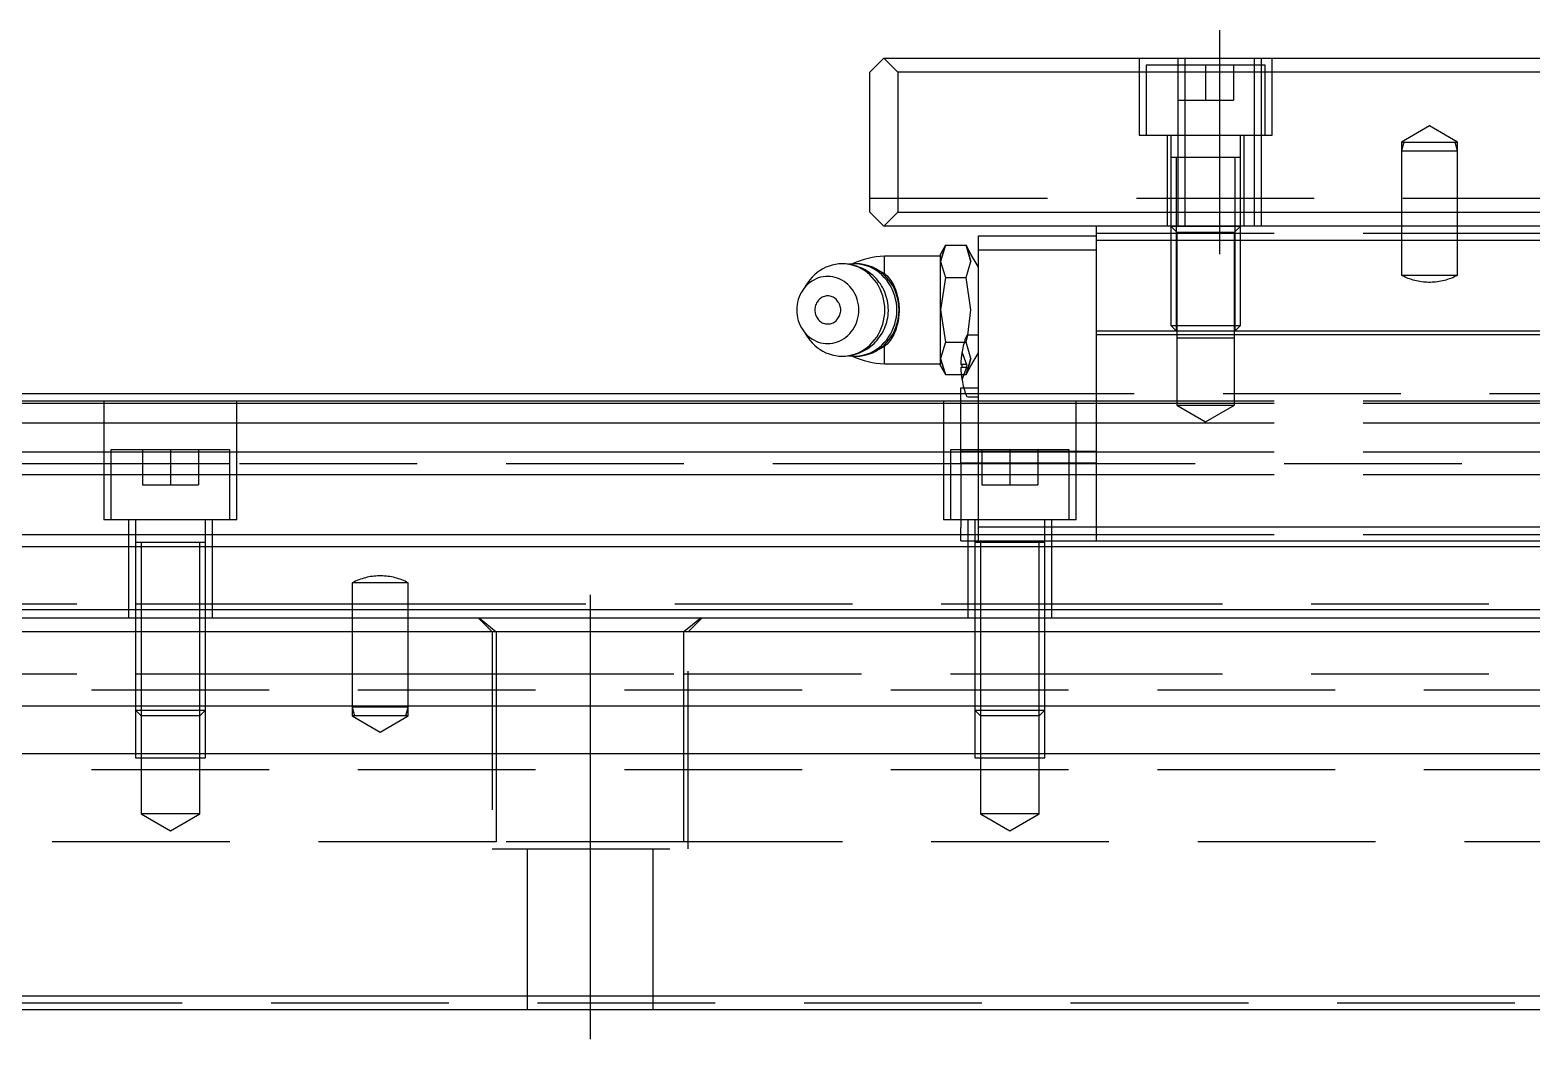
# Model space of a CAD drawing. Extents: x -11 to 1025, y -344 to 120.
# Drawn here: x 250 to 357.3, y -307.1 to -234 of the extents above; entities that cross this region are included whole.
import ezdxf

# ---------------------------------------------------------------- set-up
doc = ezdxf.new("R2010")
doc.units = 0
doc.linetypes.add('CENTER', pattern=[50.8, 31.75, -6.35, 6.35, -6.35])
doc.linetypes.add('DASHED', pattern=[19.05, 12.7, -6.35])
doc.layers.get('0').update_dxf_attribs({"linetype": 'CONTINUOUS'})
doc.layers.add('CENTER', color=1, linetype='CENTER')

msp = doc.modelspace()

# ---------------------------------------------------------------- linework, layer by layer
at = {"color": 7, "linetype": 'CONTINUOUS'}
for p, q in [((311, -236), (310, -237)), ((311, -236), (509, -236)), ((312, -237), (311, -236)), ((310, -247), (310, -237)), ((312, -237), (312, -247)), ((508, -237), (312, -237)), ((310, -247), (311, -248)), ((311, -248), (312, -247)), ((312, -247), (508, -247)), ((509, -248), (311, -248)), ((317.77, -249.7), (317.77, -248.7)), ((317.77, -248.7), (326.2, -248.7)), ((326.2, -249), (326.2, -248)), ((326.2, -255.5), (326.2, -249)), ((326.2, -249), (373.8, -249)), ((315.4, -249.38), (315.04, -250)), ((315.4, -249.38), (315.04, -250.54)), ((315.04, -250.54), (315.04, -250)), ((315.4, -249.38), (315.4, -249.38)), ((315.4, -249.38), (316.87, -249.38)), ((317.22, -250), (316.87, -249.38)), ((317.22, -250.54), (316.87, -249.38)), ((317.77, -250.94), (317.22, -250)), ((317.77, -269.5), (317.77, -249.7)), ((317.77, -249.7), (326.2, -249.7)), ((306.44, -251.18), (306.24, -251.32)), ((306.64, -251.05), (306.44, -251.18)), ((306.86, -250.95), (306.64, -251.05)), ((307.08, -250.86), (306.86, -250.95)), ((307.31, -250.79), (307.08, -250.86)), ((307.55, -250.74), (307.31, -250.79)), ((307.78, -250.71), (307.55, -250.74)), ((308.02, -250.7), (307.78, -250.71)), ((308.26, -250.71), (308.02, -250.7)), ((308.26, -250.71), (308.19, -250.7)), ((308.5, -250.74), (308.26, -250.71)), ((308.42, -250.72), (308.26, -250.71)), ((308.58, -250.75), (308.42, -250.72)), ((308.88, -250.7), (308.47, -250.73)), ((308.73, -250.79), (308.5, -250.74)), ((308.74, -250.78), (308.58, -250.75)), ((308.96, -250.86), (308.73, -250.79)), ((308.9, -250.82), (308.74, -250.78)), ((309.12, -250.71), (308.88, -250.7)), ((309.03, -250.7), (308.88, -250.7)), ((309.06, -250.87), (308.9, -250.82)), ((309.19, -250.95), (308.96, -250.86)), ((309.27, -250.71), (309.03, -250.7)), ((309.22, -250.93), (309.06, -250.87)), ((309.36, -250.74), (309.12, -250.71)), ((309.4, -251.06), (309.19, -250.95)), ((309.37, -250.99), (309.22, -250.93)), ((309.51, -250.74), (309.27, -250.71)), ((309.59, -250.79), (309.36, -250.74)), ((309.52, -251.06), (309.37, -250.99)), ((309.61, -251.19), (309.4, -251.06)), ((309.74, -250.79), (309.51, -250.74)), ((309.66, -251.14), (309.52, -251.06)), ((309.82, -250.86), (309.59, -250.79)), ((309.81, -251.33), (309.61, -251.19)), ((309.8, -251.22), (309.66, -251.14)), ((309.97, -250.86), (309.74, -250.79)), ((310.04, -250.95), (309.82, -250.86)), ((310.2, -250.95), (309.97, -250.86)), ((310.26, -251.06), (310.04, -250.95)), ((310.42, -251.06), (310.2, -250.95)), ((310.47, -251.19), (310.26, -251.06)), ((310.28, -250.99), (311.04, -251.39)), ((310.62, -251.19), (310.42, -251.06)), ((310.67, -251.33), (310.47, -251.19)), ((310.82, -251.33), (310.62, -251.19)), ((315.04, -250.15), (311.04, -250.15)), ((311.04, -251.39), (311.04, -250.15)), ((315.04, -254), (315.04, -250.54)), ((315.04, -250.54), (315.4, -251.69)), ((316.87, -251.69), (317.22, -250.54)), ((305.56, -252.04), (305.2, -252.58)), ((305.56, -252.16), (305.43, -252.29)), ((305.71, -251.84), (305.56, -252.04)), ((305.69, -252.05), (305.56, -252.16)), ((305.84, -251.95), (305.69, -252.05)), ((305.88, -251.65), (305.71, -251.84)), ((305.99, -251.86), (305.84, -251.95)), ((306.05, -251.48), (305.88, -251.65)), ((306.15, -251.78), (305.99, -251.86)), ((306.24, -251.32), (306.05, -251.48)), ((306.31, -251.71), (306.15, -251.78)), ((306.48, -251.66), (306.31, -251.71)), ((306.65, -251.63), (306.48, -251.66)), ((306.82, -251.61), (306.65, -251.63)), ((307, -251.6), (306.82, -251.61)), ((307.17, -251.61), (307, -251.6)), ((307.34, -251.63), (307.17, -251.61)), ((307.51, -251.67), (307.34, -251.63)), ((307.68, -251.72), (307.51, -251.67)), ((307.84, -251.79), (307.68, -251.72)), ((308, -251.87), (307.84, -251.79)), ((308.15, -251.96), (308, -251.87)), ((308.29, -252.06), (308.15, -251.96)), ((308.43, -252.18), (308.29, -252.06)), ((308.56, -252.31), (308.43, -252.18)), ((309.94, -251.32), (309.8, -251.22)), ((310, -251.49), (309.81, -251.33)), ((310.07, -251.42), (309.94, -251.32)), ((310.17, -251.67), (310, -251.49)), ((310.2, -251.52), (310.07, -251.42)), ((310.34, -251.86), (310.17, -251.67)), ((310.32, -251.64), (310.2, -251.52)), ((310.44, -251.75), (310.32, -251.64)), ((310.49, -252.06), (310.34, -251.86)), ((310.55, -251.88), (310.44, -251.75)), ((310.62, -252.28), (310.49, -252.06)), ((310.65, -252.01), (310.55, -251.88)), ((310.74, -252.5), (310.62, -252.28)), ((310.75, -252.14), (310.65, -252.01)), ((310.86, -251.49), (310.67, -251.33)), ((310.84, -252.28), (310.75, -252.14)), ((311.01, -251.49), (310.82, -251.33)), ((310.92, -252.42), (310.84, -252.28)), ((311.03, -251.67), (310.86, -251.49)), ((311.19, -251.67), (311.01, -251.49)), ((311.2, -251.86), (311.03, -251.67)), ((311.04, -251.39), (311.14, -251.48)), ((311.14, -251.48), (311.23, -251.57)), ((311.35, -251.86), (311.19, -251.67)), ((311.34, -252.06), (311.2, -251.86)), ((311.23, -251.57), (311.32, -251.67)), ((311.32, -251.67), (311.41, -251.78)), ((311.48, -252.28), (311.34, -252.06)), ((311.5, -252.06), (311.35, -251.86)), ((311.41, -251.78), (311.49, -251.89)), ((311.59, -252.5), (311.48, -252.28)), ((311.49, -251.89), (311.56, -252)), ((311.63, -252.28), (311.5, -252.06)), ((311.56, -252), (311.63, -252.13)), ((311.63, -252.13), (311.7, -252.25)), ((311.75, -252.5), (311.63, -252.28)), ((311.7, -252.25), (311.76, -252.38)), ((315.4, -251.69), (315.04, -254)), ((315.4, -251.69), (316.87, -251.69)), ((317.22, -254), (316.87, -251.69)), ((304.88, -253.25), (304.83, -253.43)), ((304.94, -253.07), (304.88, -253.25)), ((305.02, -252.9), (304.94, -253.07)), ((305.1, -252.73), (305.02, -252.9)), ((305.2, -252.58), (305.1, -252.73)), ((305.31, -252.43), (305.2, -252.58)), ((305.43, -252.29), (305.31, -252.43)), ((306.28, -253.36), (306.23, -253.43)), ((306.33, -253.29), (306.28, -253.36)), ((306.39, -253.23), (306.33, -253.29)), ((306.46, -253.18), (306.39, -253.23)), ((306.52, -253.13), (306.46, -253.18)), ((306.59, -253.09), (306.52, -253.13)), ((306.67, -253.06), (306.59, -253.09)), ((306.75, -253.03), (306.67, -253.06)), ((306.82, -253.02), (306.75, -253.03)), ((306.9, -253), (306.82, -253.02)), ((306.99, -253), (306.9, -253)), ((307.07, -253), (306.99, -253)), ((307.15, -253.02), (307.07, -253)), ((307.22, -253.03), (307.15, -253.02)), ((307.3, -253.06), (307.22, -253.03)), ((307.38, -253.09), (307.3, -253.06)), ((307.45, -253.13), (307.38, -253.09)), ((307.52, -253.18), (307.45, -253.13)), ((307.58, -253.23), (307.52, -253.18)), ((307.64, -253.29), (307.58, -253.23)), ((307.69, -253.36), (307.64, -253.29)), ((307.74, -253.43), (307.69, -253.36)), ((308.67, -252.45), (308.56, -252.31)), ((308.78, -252.59), (308.67, -252.45)), ((308.88, -252.75), (308.78, -252.59)), ((308.96, -252.91), (308.88, -252.75)), ((309.03, -253.08), (308.96, -252.91)), ((309.09, -253.26), (309.03, -253.08)), ((309.14, -253.44), (309.09, -253.26)), ((310.84, -252.74), (310.74, -252.5)), ((310.92, -252.98), (310.84, -252.74)), ((310.99, -252.57), (310.92, -252.42)), ((310.98, -253.23), (310.92, -252.98)), ((311.03, -253.48), (310.98, -253.23)), ((311.06, -252.72), (310.99, -252.57)), ((311.12, -252.88), (311.06, -252.72)), ((311.17, -253.03), (311.12, -252.88)), ((311.22, -253.19), (311.17, -253.03)), ((311.25, -253.35), (311.22, -253.19)), ((311.28, -253.51), (311.25, -253.35)), ((311.69, -252.74), (311.59, -252.5)), ((311.78, -252.98), (311.69, -252.74)), ((311.85, -252.74), (311.75, -252.5)), ((311.76, -252.38), (311.82, -252.52)), ((311.84, -253.23), (311.78, -252.98)), ((311.82, -252.52), (311.86, -252.63)), ((311.89, -253.48), (311.84, -253.23)), ((311.93, -252.98), (311.85, -252.74)), ((311.86, -252.63), (311.9, -252.75)), ((311.9, -252.75), (311.93, -252.87)), ((311.93, -252.87), (311.96, -252.99)), ((312, -253.23), (311.93, -252.98)), ((311.96, -252.99), (311.99, -253.11)), ((311.99, -253.11), (312.02, -253.24)), ((312.04, -253.48), (312, -253.23)), ((312.02, -253.24), (312.04, -253.39)), ((304.8, -253.62), (304.77, -253.81)), ((304.77, -253.81), (304.77, -254)), ((304.77, -254), (304.77, -254.19)), ((304.77, -254.19), (304.8, -254.38)), ((304.83, -253.43), (304.8, -253.62)), ((304.8, -254.38), (304.83, -254.57)), ((306.08, -253.83), (306.06, -253.91)), ((306.06, -253.91), (306.06, -254)), ((306.06, -254), (306.06, -254.09)), ((306.06, -254.09), (306.08, -254.17)), ((306.09, -253.74), (306.08, -253.83)), ((306.08, -254.17), (306.09, -254.26)), ((306.12, -253.66), (306.09, -253.74)), ((306.09, -254.26), (306.12, -254.34)), ((306.15, -253.58), (306.12, -253.66)), ((306.12, -254.34), (306.15, -254.42)), ((306.19, -253.5), (306.15, -253.58)), ((306.15, -254.42), (306.19, -254.5)), ((306.23, -253.43), (306.19, -253.5)), ((307.79, -253.5), (307.74, -253.43)), ((307.82, -253.58), (307.79, -253.5)), ((307.79, -254.5), (307.82, -254.42)), ((307.85, -253.66), (307.82, -253.58)), ((307.82, -254.42), (307.85, -254.34)), ((307.88, -253.74), (307.85, -253.66)), ((307.85, -254.34), (307.88, -254.26)), ((307.9, -253.83), (307.88, -253.74)), ((307.88, -254.26), (307.9, -254.17)), ((307.91, -253.91), (307.9, -253.83)), ((307.9, -254.17), (307.91, -254.09)), ((307.91, -254), (307.91, -253.91)), ((307.91, -254.09), (307.91, -254)), ((309.18, -253.63), (309.14, -253.44)), ((309.14, -254.56), (309.18, -254.37)), ((309.2, -253.81), (309.18, -253.63)), ((309.18, -254.37), (309.2, -254.19)), ((309.2, -254), (309.2, -253.81)), ((309.2, -254.19), (309.2, -254)), ((311.06, -253.74), (311.03, -253.48)), ((311.03, -254.52), (311.06, -254.26)), ((311.07, -254), (311.06, -253.74)), ((311.06, -254.26), (311.07, -254)), ((311.27, -254.55), (311.3, -254.38)), ((311.3, -253.68), (311.28, -253.51)), ((311.31, -253.84), (311.3, -253.68)), ((311.3, -254.38), (311.31, -254.22)), ((311.32, -254), (311.31, -253.84)), ((311.31, -254.22), (311.32, -254.06)), ((311.32, -254.06), (311.32, -254)), ((311.92, -253.74), (311.89, -253.48)), ((311.89, -254.52), (311.92, -254.26)), ((311.93, -254), (311.92, -253.74)), ((311.92, -254.26), (311.93, -254)), ((312.04, -253.39), (312.06, -253.54)), ((312.07, -253.74), (312.04, -253.48)), ((312.04, -254.52), (312.07, -254.26)), ((312.06, -254.38), (312.05, -254.51)), ((312.06, -253.54), (312.07, -253.69)), ((312.07, -254.26), (312.06, -254.38)), ((312.07, -253.69), (312.08, -253.85)), ((312.08, -254), (312.07, -253.74)), ((312.07, -254.26), (312.08, -254)), ((312.08, -254.13), (312.07, -254.26)), ((312.08, -253.85), (312.08, -254)), ((312.08, -254), (312.08, -254)), ((312.08, -254), (312.08, -254.13)), ((315.04, -254), (315.4, -256.31)), ((315.04, -257.46), (315.04, -254)), ((317, -255.8), (317.22, -254)), ((304.83, -254.57), (304.88, -254.75)), ((304.88, -254.75), (304.94, -254.93)), ((304.94, -254.93), (305.02, -255.1)), ((305.02, -255.1), (305.1, -255.27)), ((305.1, -255.27), (305.2, -255.42)), ((305.2, -255.42), (305.31, -255.57)), ((305.2, -255.42), (305.56, -255.96)), ((306.19, -254.5), (306.23, -254.57)), ((306.23, -254.57), (306.28, -254.64)), ((306.28, -254.64), (306.33, -254.71)), ((306.33, -254.71), (306.39, -254.77)), ((306.39, -254.77), (306.46, -254.82)), ((306.46, -254.82), (306.52, -254.87)), ((306.52, -254.87), (306.59, -254.91)), ((306.59, -254.91), (306.67, -254.94)), ((306.67, -254.94), (306.75, -254.97)), ((306.75, -254.97), (306.82, -254.98)), ((306.82, -254.98), (306.9, -255)), ((306.9, -255), (306.99, -255)), ((306.99, -255), (307.07, -255)), ((307.07, -255), (307.15, -254.98)), ((307.15, -254.98), (307.22, -254.97)), ((307.22, -254.97), (307.3, -254.94)), ((307.3, -254.94), (307.38, -254.91)), ((307.38, -254.91), (307.45, -254.87)), ((307.45, -254.87), (307.52, -254.82)), ((307.52, -254.82), (307.58, -254.77)), ((307.58, -254.77), (307.64, -254.71)), ((307.64, -254.71), (307.69, -254.64)), ((307.69, -254.64), (307.74, -254.57)), ((307.74, -254.57), (307.79, -254.5)), ((308.67, -255.55), (308.78, -255.41)), ((308.78, -255.41), (308.88, -255.25)), ((308.88, -255.25), (308.96, -255.09)), ((308.96, -255.09), (309.03, -254.92)), ((309.03, -254.92), (309.09, -254.74)), ((309.09, -254.74), (309.14, -254.56)), ((310.62, -255.72), (310.74, -255.5)), ((310.74, -255.5), (310.84, -255.26)), ((310.84, -255.26), (310.92, -255.02)), ((310.89, -255.62), (310.97, -255.47)), ((310.92, -255.02), (310.98, -254.77)), ((310.97, -255.47), (311.04, -255.33)), ((310.98, -254.77), (311.03, -254.52)), ((311.04, -255.33), (311.1, -255.18)), ((311.1, -255.18), (311.16, -255.02)), ((311.16, -255.02), (311.2, -254.87)), ((311.2, -254.87), (311.24, -254.71)), ((311.24, -254.71), (311.27, -254.55)), ((311.48, -255.72), (311.59, -255.5)), ((311.59, -255.5), (311.69, -255.26)), ((311.63, -255.72), (311.75, -255.5)), ((311.69, -255.26), (311.78, -255.02)), ((311.75, -255.5), (311.85, -255.26)), ((311.82, -255.48), (311.76, -255.62)), ((311.78, -255.02), (311.84, -254.77)), ((311.87, -255.34), (311.82, -255.48)), ((311.84, -254.77), (311.89, -254.52)), ((311.85, -255.26), (311.93, -255.02)), ((311.91, -255.2), (311.87, -255.34)), ((311.95, -255.06), (311.91, -255.2)), ((311.93, -255.02), (312, -254.77)), ((311.99, -254.91), (311.95, -255.06)), ((312.02, -254.76), (311.99, -254.91)), ((312, -254.77), (312.04, -254.52)), ((312.04, -254.64), (312.02, -254.76)), ((312.05, -254.51), (312.04, -254.64)), ((326.2, -255.5), (373.8, -255.5)), ((326.2, -255.75), (326.2, -255.5)), ((305.31, -255.57), (305.43, -255.71)), ((305.43, -255.71), (305.56, -255.84)), ((305.56, -255.84), (305.69, -255.95)), ((305.56, -255.96), (305.71, -256.16)), ((305.69, -255.95), (305.84, -256.05)), ((305.71, -256.16), (305.88, -256.35)), ((305.84, -256.05), (305.99, -256.14)), ((305.88, -256.35), (306.05, -256.52)), ((305.99, -256.14), (306.15, -256.22)), ((306.05, -256.52), (306.24, -256.68)), ((306.15, -256.22), (306.31, -256.29)), ((306.31, -256.29), (306.48, -256.34)), ((306.48, -256.34), (306.65, -256.37)), ((306.65, -256.37), (306.82, -256.39)), ((306.82, -256.39), (307, -256.4)), ((307, -256.4), (307.17, -256.39)), ((307.17, -256.39), (307.34, -256.37)), ((307.34, -256.37), (307.51, -256.33)), ((307.51, -256.33), (307.68, -256.28)), ((307.68, -256.28), (307.84, -256.21)), ((307.84, -256.21), (308, -256.13)), ((308, -256.13), (308.15, -256.04)), ((308.15, -256.04), (308.29, -255.94)), ((308.29, -255.94), (308.43, -255.82)), ((308.43, -255.82), (308.56, -255.69)), ((308.56, -255.69), (308.67, -255.55)), ((309.81, -256.67), (310, -256.51)), ((310, -256.51), (310.17, -256.33)), ((310.05, -256.6), (310.18, -256.5)), ((310.17, -256.33), (310.34, -256.14)), ((310.18, -256.5), (310.3, -256.39)), ((310.3, -256.39), (310.41, -256.27)), ((310.34, -256.14), (310.49, -255.94)), ((310.41, -256.27), (310.52, -256.15)), ((310.49, -255.94), (310.62, -255.72)), ((310.52, -256.15), (310.62, -256.02)), ((310.62, -256.02), (310.72, -255.89)), ((310.67, -256.67), (310.86, -256.51)), ((310.72, -255.89), (310.81, -255.76)), ((310.81, -255.76), (310.89, -255.62)), ((310.82, -256.67), (311.01, -256.51)), ((310.86, -256.51), (311.03, -256.33)), ((311.01, -256.51), (311.19, -256.33)), ((311.03, -256.33), (311.2, -256.14)), ((311.14, -256.52), (311.04, -256.61)), ((311.23, -256.43), (311.14, -256.52)), ((311.19, -256.33), (311.35, -256.14)), ((311.2, -256.14), (311.34, -255.94)), ((311.32, -256.33), (311.23, -256.43)), ((311.41, -256.22), (311.32, -256.33)), ((311.34, -255.94), (311.48, -255.72)), ((311.35, -256.14), (311.5, -255.94)), ((311.49, -256.11), (311.41, -256.22)), ((311.56, -256), (311.49, -256.11)), ((311.5, -255.94), (311.63, -255.72)), ((311.63, -255.87), (311.56, -256)), ((311.7, -255.75), (311.63, -255.87)), ((311.76, -255.62), (311.7, -255.75)), ((315.4, -256.31), (315.04, -257.46)), ((315.4, -256.31), (316.74, -256.31)), ((317.77, -255.8), (316.99, -255.8)), ((326.2, -269.5), (326.2, -255.75)), ((326.2, -255.75), (373.8, -255.75)), ((306.24, -256.68), (306.44, -256.82)), ((306.44, -256.82), (306.64, -256.95)), ((306.64, -256.95), (306.86, -257.05)), ((306.86, -257.05), (307.08, -257.14)), ((307.08, -257.14), (307.31, -257.21)), ((307.31, -257.21), (307.55, -257.26)), ((307.55, -257.26), (307.78, -257.29)), ((307.78, -257.29), (308.02, -257.3)), ((308.02, -257.3), (308.26, -257.29)), ((308.19, -257.3), (308.25, -257.29)), ((308.25, -257.29), (308.41, -257.28)), ((308.26, -257.29), (308.5, -257.26)), ((308.41, -257.28), (308.57, -257.25)), ((308.47, -257.27), (308.88, -257.3)), ((308.5, -257.26), (308.73, -257.21)), ((308.57, -257.25), (308.73, -257.22)), ((308.73, -257.21), (308.96, -257.14)), ((308.73, -257.22), (308.89, -257.18)), ((308.88, -257.3), (309.12, -257.29)), ((308.88, -257.3), (309.03, -257.3)), ((308.89, -257.18), (309.05, -257.14)), ((308.96, -257.14), (309.19, -257.05)), ((309.03, -257.3), (309.27, -257.29)), ((309.05, -257.14), (309.2, -257.08)), ((309.12, -257.29), (309.36, -257.26)), ((309.19, -257.05), (309.4, -256.94)), ((309.2, -257.08), (309.35, -257.02)), ((309.27, -257.29), (309.51, -257.26)), ((309.35, -257.02), (309.5, -256.95)), ((309.36, -257.26), (309.59, -257.21)), ((309.4, -256.94), (309.61, -256.81)), ((309.5, -256.95), (309.64, -256.87)), ((309.51, -257.26), (309.74, -257.21)), ((309.59, -257.21), (309.82, -257.14)), ((309.61, -256.81), (309.81, -256.67)), ((309.64, -256.87), (309.78, -256.79)), ((309.74, -257.21), (309.97, -257.14)), ((309.78, -256.79), (309.92, -256.7)), ((309.82, -257.14), (310.04, -257.05)), ((309.92, -256.7), (310.05, -256.6)), ((309.97, -257.14), (310.2, -257.05)), ((310.04, -257.05), (310.26, -256.94)), ((310.2, -257.05), (310.42, -256.94)), ((310.26, -256.94), (310.47, -256.81)), ((311.04, -256.61), (310.28, -257.01)), ((310.42, -256.94), (310.62, -256.81)), ((310.47, -256.81), (310.67, -256.67)), ((310.62, -256.81), (310.82, -256.67)), ((311.04, -257.85), (311.04, -256.61)), ((315.04, -258), (315.04, -257.46)), ((315.04, -257.46), (315.4, -258.62)), ((311.04, -257.85), (315.04, -257.85)), ((315.04, -258), (315.4, -258.62)), ((315.4, -258.62), (315.4, -258.62)), ((315.4, -258.62), (316.53, -258.62)), ((316.5, -257.9), (316.58, -257.9)), ((316.58, -258.1), (316.5, -258.1)), ((316.58, -257.9), (316.58, -258.1)), ((316.5, -262.17), (316.5, -259.57)), ((316.5, -259.57), (316.71, -259.57)), ((0, -260.5), (316.5, -260.5)), ((0, -260.66), (316.5, -260.66)), ((316.5, -260), (28, -260)), ((316.99, -260.2), (317.77, -260.2)), ((0, -262.06), (316.5, -262.06)), ((316.5, -264.08), (316.5, -262.17)), ((316.5, -264.08), (317.77, -264.08)), ((316.5, -264.93), (316.5, -264.08)), ((0, -264.14), (316.5, -264.14)), ((316.5, -264.93), (316.5, -269.54)), ((316.5, -264.93), (317.77, -264.93)), ((0, -265.76), (316.5, -265.76)), ((0, -270.05), (316.5, -270.05)), ((316.5, -270.5), (316.5, -269.54)), ((316.5, -270.5), (317.77, -270.5)), ((317.77, -270.5), (317.77, -269.5)), ((317.77, -269.5), (326.2, -269.5)), ((317.77, -270.5), (326.2, -270.5)), ((326.2, -270.5), (326.2, -269.5)), ((326.2, -269.5), (373.8, -269.5)), ((326.2, -270.5), (373.8, -270.5)), ((0, -270.9), (820, -270.9)), ((0, -275.4), (820, -275.4)), ((1, -276), (819, -276)), ((818, -277), (2, -277)), ((818, -282.3), (2, -282.3)), ((818, -285.7), (2, -285.7)), ((2, -303), (818, -303)), ((819, -304), (1, -304))]:
    msp.add_line(p, q, dxfattribs=at)
at = {"color": 3, "linetype": 'DASHED'}
for p, q in [((329.25, -236), (329.25, -241.5)), ((332, -236), (332, -236.5)), ((332.5, -236), (332.5, -248)), ((337.5, -248), (337.5, -236)), ((338, -236.5), (338, -236)), ((338.75, -241.5), (338.75, -236)), ((329.75, -236.5), (329.75, -241.5)), ((338.25, -236.5), (329.75, -236.5)), ((332, -236.5), (332, -239)), ((334, -236.5), (334, -239)), ((336, -236.5), (336, -239)), ((338, -241.5), (338, -236.5)), ((338.25, -241.5), (338.25, -236.5)), ((332, -239), (332, -241.5)), ((332, -239), (334, -239)), ((334, -239), (336, -239)), ((329.25, -241.5), (338.75, -241.5)), ((331.25, -241.5), (331.25, -248)), ((331.5, -241.5), (331.5, -243.1)), ((332, -241.5), (332, -243.1)), ((336.5, -243.1), (336.5, -241.5)), ((336.75, -248), (336.75, -241.5)), ((338, -248), (338, -241.5)), ((350, -240.85), (348, -242)), ((352, -242), (350, -240.85)), ((348, -242), (348, -242.63)), ((348.17, -242), (348, -242.63)), ((348, -242), (350, -242)), ((350, -242), (352, -242)), ((352, -242.63), (351.83, -242)), ((352, -242.63), (352, -242)), ((336.5, -243.1), (331.5, -243.1)), ((336.5, -243.1), (331.5, -243.1)), ((331.5, -243.1), (331.5, -248)), ((331.5, -243.1), (331.5, -243.1)), ((331.5, -243.1), (331.5, -243.11)), ((331.9, -243.1), (331.9, -248)), ((332, -243.1), (332, -248)), ((336.1, -248), (336.1, -243.1)), ((336.5, -243.1), (336.5, -243.1)), ((336.5, -248), (336.5, -243.1)), ((336.5, -243.11), (336.5, -243.1)), ((348, -242.63), (348, -248)), ((348, -242.63), (352, -242.63)), ((352, -248), (352, -242.63)), ((310, -246), (510, -246)), ((326.2, -248.5), (373.8, -248.5)), ((331.5, -248), (331.94, -248.44)), ((331.5, -248), (331.5, -255.1)), ((331.5, -248), (336.5, -248)), ((331.9, -248), (331.9, -255.5)), ((331.94, -248.44), (331.94, -256)), ((331.94, -248.44), (336.06, -248.44)), ((336.06, -248.44), (336.5, -248)), ((336.06, -256), (336.06, -248.44)), ((336.1, -255.5), (336.1, -248)), ((336.5, -255.1), (336.5, -248)), ((348, -248), (348, -251.5)), ((352, -251.5), (352, -248)), ((315.04, -250.54), (315.4, -249.38)), ((316.87, -249.38), (317.22, -250.54)), ((348, -251.5), (352, -251.5)), ((349.94, -252), (350.06, -252)), ((331.5, -255.1), (331.9, -255.5)), ((331.5, -255.1), (336.5, -255.1)), ((336.1, -255.5), (336.5, -255.1)), ((316.74, -256.31), (316.87, -256.31)), ((316.87, -256.31), (317, -255.8)), ((317.22, -257.46), (316.87, -256.31)), ((331.93, -256), (331.93, -260.8)), ((331.93, -256), (336.07, -256)), ((336.07, -260.8), (336.07, -256)), ((315.4, -258.62), (315.04, -257.46)), ((316.58, -257), (316.9, -257.9)), ((316.58, -257), (316.58, -257)), ((316.58, -257), (316.58, -257)), ((316.58, -257), (316.58, -257)), ((316.58, -257), (316.58, -257)), ((317.22, -257.46), (316.87, -258.62)), ((316.87, -258.62), (317.22, -257.46)), ((317.22, -258), (317.77, -257.06)), ((316.53, -258.62), (316.87, -258.62)), ((316.9, -257.9), (316.58, -257.9)), ((316.9, -258.1), (316.58, -259)), ((316.9, -258.1), (316.58, -258.1)), ((316.87, -258.62), (317.22, -258)), ((316.9, -257.9), (316.94, -258)), ((316.9, -258.1), (316.94, -258)), ((316.58, -259), (316.58, -259)), ((316.58, -259), (316.58, -259)), ((316.71, -259.57), (317.77, -259.57)), ((255.25, -260.5), (255.25, -269)), ((264.75, -269), (264.75, -260.5)), ((315.25, -260.5), (315.25, -269)), ((316.84, -260), (316.5, -260)), ((316.5, -260.5), (317.77, -260.5)), ((316.5, -260.66), (317.77, -260.66)), ((317.77, -260), (316.84, -260)), ((326.2, -260), (317.77, -260)), ((317.77, -260.5), (326.2, -260.5)), ((317.77, -260.66), (326.2, -260.66)), ((324.75, -269), (324.75, -260.5)), ((367, -260), (326.2, -260)), ((326.2, -260.5), (373.8, -260.5)), ((326.2, -260.66), (373.8, -260.66)), ((331.93, -260.8), (334, -261.99)), ((331.93, -260.8), (336.07, -260.8)), ((334, -261.99), (336.07, -260.8)), ((316.5, -262.06), (317.77, -262.06)), ((317.77, -262.06), (326.2, -262.06)), ((326.2, -262.06), (373.8, -262.06)), ((255.75, -264), (255.75, -269)), ((264.25, -264), (255.75, -264)), ((258, -264), (258, -266.5)), ((260, -264), (260, -266.5)), ((262, -264), (262, -266.5)), ((264.25, -269), (264.25, -264)), ((315.75, -264), (315.75, -269)), ((316.5, -264), (315.75, -264)), ((317.77, -264), (316.5, -264)), ((324.25, -264), (317.77, -264)), ((317.77, -264.08), (326.2, -264.08)), ((318, -264), (318, -266.5)), ((320, -264), (320, -266.5)), ((322, -264), (322, -266.5)), ((324.25, -269), (324.25, -264)), ((255.75, -265), (204.25, -265)), ((264.25, -265), (255.75, -265)), ((315.75, -265), (264.25, -265)), ((316.5, -265), (315.75, -265)), ((316.5, -264.14), (317.77, -264.14)), ((317.77, -265), (316.5, -265)), ((317.77, -264.14), (326.2, -264.14)), ((317.77, -264.93), (326.2, -264.93)), ((324.25, -265), (317.77, -265)), ((326.2, -265), (324.25, -265)), ((326.2, -264.14), (373.8, -264.14)), ((428.5, -265), (326.2, -265)), ((316.5, -265.76), (317.77, -265.76)), ((317.77, -265.76), (326.2, -265.76)), ((326.2, -265.76), (373.8, -265.76)), ((258, -266.5), (260, -266.5)), ((260, -266.5), (262, -266.5)), ((318, -266.5), (320, -266.5)), ((320, -266.5), (322, -266.5)), ((264.75, -269), (255.25, -269)), ((257, -269), (257, -276)), ((257.5, -269), (257.5, -270.6)), ((262.5, -270.6), (262.5, -269)), ((263, -276), (263, -269)), ((324.75, -269), (315.25, -269)), ((317, -269), (317, -276)), ((317.5, -269), (317.5, -270.5)), ((322.5, -270.5), (322.5, -269)), ((323, -276), (323, -269)), ((316.5, -270.05), (317.77, -270.05)), ((317.5, -270.5), (317.5, -270.6)), ((317.77, -270.05), (326.2, -270.05)), ((322.5, -270.6), (322.5, -270.5)), ((326.2, -270.05), (373.8, -270.05)), ((257.5, -270.59), (257.5, -270.6)), ((262.5, -270.6), (257.5, -270.6)), ((262.5, -270.6), (257.5, -270.6)), ((257.5, -270.6), (257.5, -276)), ((257.5, -270.6), (257.5, -270.6)), ((257.9, -270.6), (257.9, -276)), ((262.1, -276), (262.1, -270.6)), ((262.5, -270.6), (262.5, -270.59)), ((262.5, -276), (262.5, -270.6)), ((262.5, -270.6), (262.5, -270.6)), ((317.5, -270.59), (317.5, -270.6)), ((322.5, -270.6), (317.5, -270.6)), ((317.5, -270.6), (317.5, -270.6)), ((317.5, -270.6), (317.5, -276)), ((317.9, -270.6), (317.9, -276)), ((322.1, -276), (322.1, -270.6)), ((322.5, -270.6), (322.5, -270.59)), ((322.5, -270.6), (322.5, -270.6)), ((322.5, -276), (322.5, -270.6)), ((273, -273.5), (273, -276)), ((277, -273.5), (273, -273.5)), ((275.06, -273), (274.94, -273)), ((277, -276), (277, -273.5)), ((202.5, -275), (257.5, -275)), ((257.5, -275), (257.9, -275)), ((257.9, -275), (262.1, -275)), ((262.1, -275), (262.5, -275)), ((262.5, -275), (273, -275)), ((273, -275), (277, -275)), ((277, -275), (317.5, -275)), ((317.5, -275), (317.9, -275)), ((317.9, -275), (322.1, -275)), ((322.1, -275), (322.5, -275)), ((322.5, -275), (360, -275)), ((257.5, -276), (257.5, -282.3)), ((257.5, -276), (257.5, -282.3)), ((257.9, -276), (257.9, -282.3)), ((262.1, -282.3), (262.1, -276)), ((262.5, -282.3), (262.5, -276)), ((262.5, -282.3), (262.5, -276)), ((273, -276), (273, -282.3)), ((277, -282.3), (277, -276)), ((282, -276), (283, -277)), ((282.06, -276), (283.29, -277)), ((297.94, -276), (296.71, -277)), ((297, -277), (298, -276)), ((317.5, -276), (317.5, -282.3)), ((317.5, -276), (317.5, -282.3)), ((317.9, -276), (317.9, -282.3)), ((322.1, -282.3), (322.1, -276)), ((322.5, -282.3), (322.5, -276)), ((322.5, -282.3), (322.5, -276)), ((283, -277), (283, -292.5)), ((283.29, -277), (283.29, -282.3)), ((296.71, -282.3), (296.71, -277)), ((297, -292.5), (297, -277)), ((202.5, -280), (257.5, -280)), ((257.5, -280), (257.9, -280)), ((257.9, -280), (262.1, -280)), ((262.1, -280), (262.5, -280)), ((262.5, -280), (273, -280)), ((273, -280), (277, -280)), ((277, -280), (283.29, -280)), ((283.29, -280), (296.71, -280)), ((296.71, -280), (317.5, -280)), ((317.5, -280), (317.9, -280)), ((317.9, -280), (322.1, -280)), ((322.1, -280), (322.5, -280)), ((322.5, -280), (360, -280)), ((819.5, -281.15), (0.5, -281.15)), ((257.5, -282.3), (257.5, -282.6)), ((257.5, -282.3), (257.5, -282.6)), ((257.9, -282.3), (257.9, -283)), ((262.1, -283), (262.1, -282.3)), ((262.5, -282.6), (262.5, -282.3)), ((262.5, -282.6), (262.5, -282.3)), ((273, -282.3), (273, -282.37)), ((277, -282.37), (277, -282.3)), ((283.29, -282.3), (283.29, -285.7)), ((296.71, -285.7), (296.71, -282.3)), ((317.5, -282.3), (317.5, -282.6)), ((317.5, -282.3), (317.5, -282.6)), ((317.9, -282.3), (317.9, -283)), ((322.1, -283), (322.1, -282.3)), ((322.5, -282.6), (322.5, -282.3)), ((322.5, -282.6), (322.5, -282.3)), ((257.5, -282.6), (257.9, -283)), ((257.5, -282.6), (257.5, -285.7)), ((257.5, -282.6), (262.5, -282.6)), ((257.9, -283), (257.9, -286)), ((262.1, -283), (257.9, -283)), ((262.1, -283), (262.5, -282.6)), ((262.1, -286), (262.1, -283)), ((262.5, -285.7), (262.5, -282.6)), ((273, -282.37), (273, -283)), ((273, -282.37), (273.17, -283)), ((277, -282.37), (273, -282.37)), ((273, -283), (275, -284.15)), ((277, -283), (273, -283)), ((275, -284.15), (277, -283)), ((276.83, -283), (277, -282.37)), ((277, -283), (277, -282.37)), ((317.5, -282.6), (317.9, -283)), ((317.5, -282.6), (317.5, -285.7)), ((317.5, -282.6), (322.5, -282.6)), ((317.9, -283), (317.9, -286)), ((322.1, -283), (317.9, -283)), ((322.1, -283), (322.5, -282.6)), ((322.1, -286), (322.1, -283)), ((322.5, -285.7), (322.5, -282.6)), ((257.5, -285.7), (257.5, -286)), ((257.5, -286), (262.5, -286)), ((257.9, -286), (257.9, -290)), ((262.1, -290), (262.1, -286)), ((262.5, -286), (262.5, -285.7)), ((283.29, -285.7), (283.29, -292)), ((296.71, -292), (296.71, -285.7)), ((317.5, -285.7), (317.5, -286)), ((317.5, -286), (322.5, -286)), ((317.9, -286), (317.9, -290)), ((322.1, -290), (322.1, -286)), ((322.5, -286), (322.5, -285.7)), ((819.5, -286.85), (0.5, -286.85)), ((257.9, -290), (260, -291.21)), ((262.1, -290), (257.9, -290)), ((260, -291.21), (262.1, -290)), ((317.9, -290), (320, -291.21)), ((322.1, -290), (317.9, -290)), ((320, -291.21), (322.1, -290)), ((283.29, -292), (176.71, -292)), ((296.71, -292), (283.29, -292)), ((403.29, -292), (296.71, -292)), ((283, -292.5), (297, -292.5)), ((285.5, -292.5), (285.5, -304)), ((294.5, -304), (294.5, -292.5)), ((0.5, -303.5), (819.5, -303.5))]:
    msp.add_line(p, q, dxfattribs=at)
at = {"color": 7, "linetype": 'CONTINUOUS'}
for centre, radius, start, end in [((311.27, -256.15), 6, 92.1786, 114.894), ((322.5, -258), 6, 159.1494, 170.4059), ((316.99, -255.9), 0.1, 90, 159.1494), ((311.27, -251.85), 6, 245.106, 267.8214), ((322.5, -258), 6, 170.4203, 179.0449), ((322.5, -258), 6, 180.9551, 189.5797), ((322.5, -258), 6, 189.5941, 200.8506), ((316.99, -260.1), 0.1, 200.8506, 270)]:
    msp.add_arc(centre, radius, start, end, dxfattribs=at)
at = {"color": 3, "linetype": 'DASHED'}
for centre, start, end in [((349.94, -248), 241.0305, 270), ((350.06, -248), 270, 298.9695), ((274.94, -277), 90, 118.9695), ((275.06, -277), 61.0305, 90)]:
    msp.add_arc(centre, 4, start, end, dxfattribs=at)
at = {"layer": 'CENTER', "color": 1, "linetype": 'CENTER'}
for p, q in [((335, -234), (335, -250)), ((290, -274.35), (290, -307.15))]:
    msp.add_line(p, q, dxfattribs=at)

doc.saveas('drawing.dxf')
